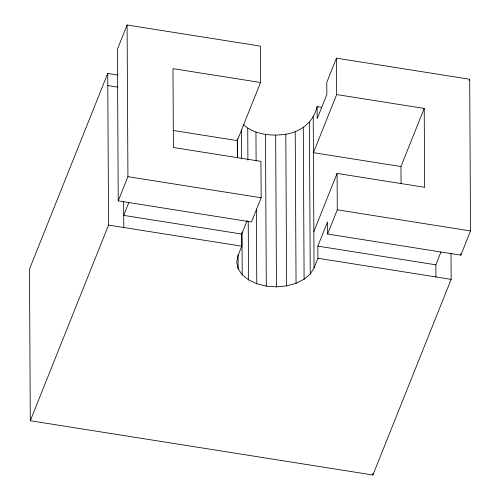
<?xml version="1.0" encoding="UTF-8"?>
<svg xmlns="http://www.w3.org/2000/svg" width="500" height="500" viewBox="0 0 500 500"><rect width="100%" height="100%" fill="white"/><g stroke="black" fill="none" stroke-linecap="round" stroke-linejoin="round"><path stroke-width="0.75" d="M117.744 75.013L107.731 73.425L29.481 269.069L30.306 420.737L372.9 475L451.15 279.356L451.006 253.631M127.1 25L117.419 49.212L118.244 200.888L251.475 221.988L261.156 197.775L260.956 161.375L173.406 147.506L172.981 68.637L260.531 82.5L260.331 46.1L127.1 25L127.925 176.675L118.244 200.888M30.306 420.737L108.556 225.1L107.731 73.425M128.844 202.556L123.719 215.375L241.719 234.069L247.131 220.538M260.531 82.5L237.288 140.612L173.544 130.519M241.719 234.069L241.788 246.2L237.913 255.888L236.706 262.356L238.169 268.8L242.213 274.775L248.562 279.869L256.775 283.744L266.294 286.125L276.475 286.863L286.625 285.9L296.05 283.3L304.1 279.244L310.244 274.006L314.044 267.944L317.919 258.256L317.85 246.125L327.537 221.912L327.606 234.044L460.831 255.144L470.519 230.931L469.694 79.262L336.463 58.156L326.781 82.369L326.844 94.506L317.162 118.719L317.094 106.587L321.712 107.319M243.119 124.488C254.581 134.637 271.169 136.406 285.8 134.225C300.938 131.919 313.7 121.9 317.094 106.587M336.662 94.562L313.419 152.669L400.969 166.537L424.212 108.425L336.662 94.562L336.463 58.156M313.85 231.544L337.088 173.431L424.644 187.294L424.212 108.425M327.606 234.044L337.287 209.831L337.088 173.431M469.125 80.681L469.694 79.262M435.925 276.944L435.856 264.812L440.981 251.994M107.8 85.562L117.7 87.125M127.925 176.675L261.156 197.775M337.287 209.831L470.519 230.931M317.85 246.125L435.856 264.812M108.556 225.1L241.788 246.2M317.919 258.256L451.15 279.356M460.825 253.588L460.831 255.144M400.969 166.537L401.062 183.719M372.887 473.444L372.9 475M313.219 116.269L314.044 267.944M309.419 122.331L310.244 274.006M303.281 127.569L304.1 279.244M295.225 131.625L296.05 283.3M285.8 134.225L286.625 285.9M275.65 135.188L276.475 286.863M265.469 134.456L266.294 286.125M255.95 132.069L256.106 160.85M256.369 209.069L256.775 283.744M247.738 128.194L247.906 160.087M248.244 221.531L248.562 279.869M241.425 129.319L241.588 158.881M241.981 231.994L242.213 274.775M237.463 138.906L237.569 157.575M238.094 254.8L238.169 268.8M237.281 139.062L237.381 157.794M123.644 201.394L123.787 227.512"/></g></svg>
